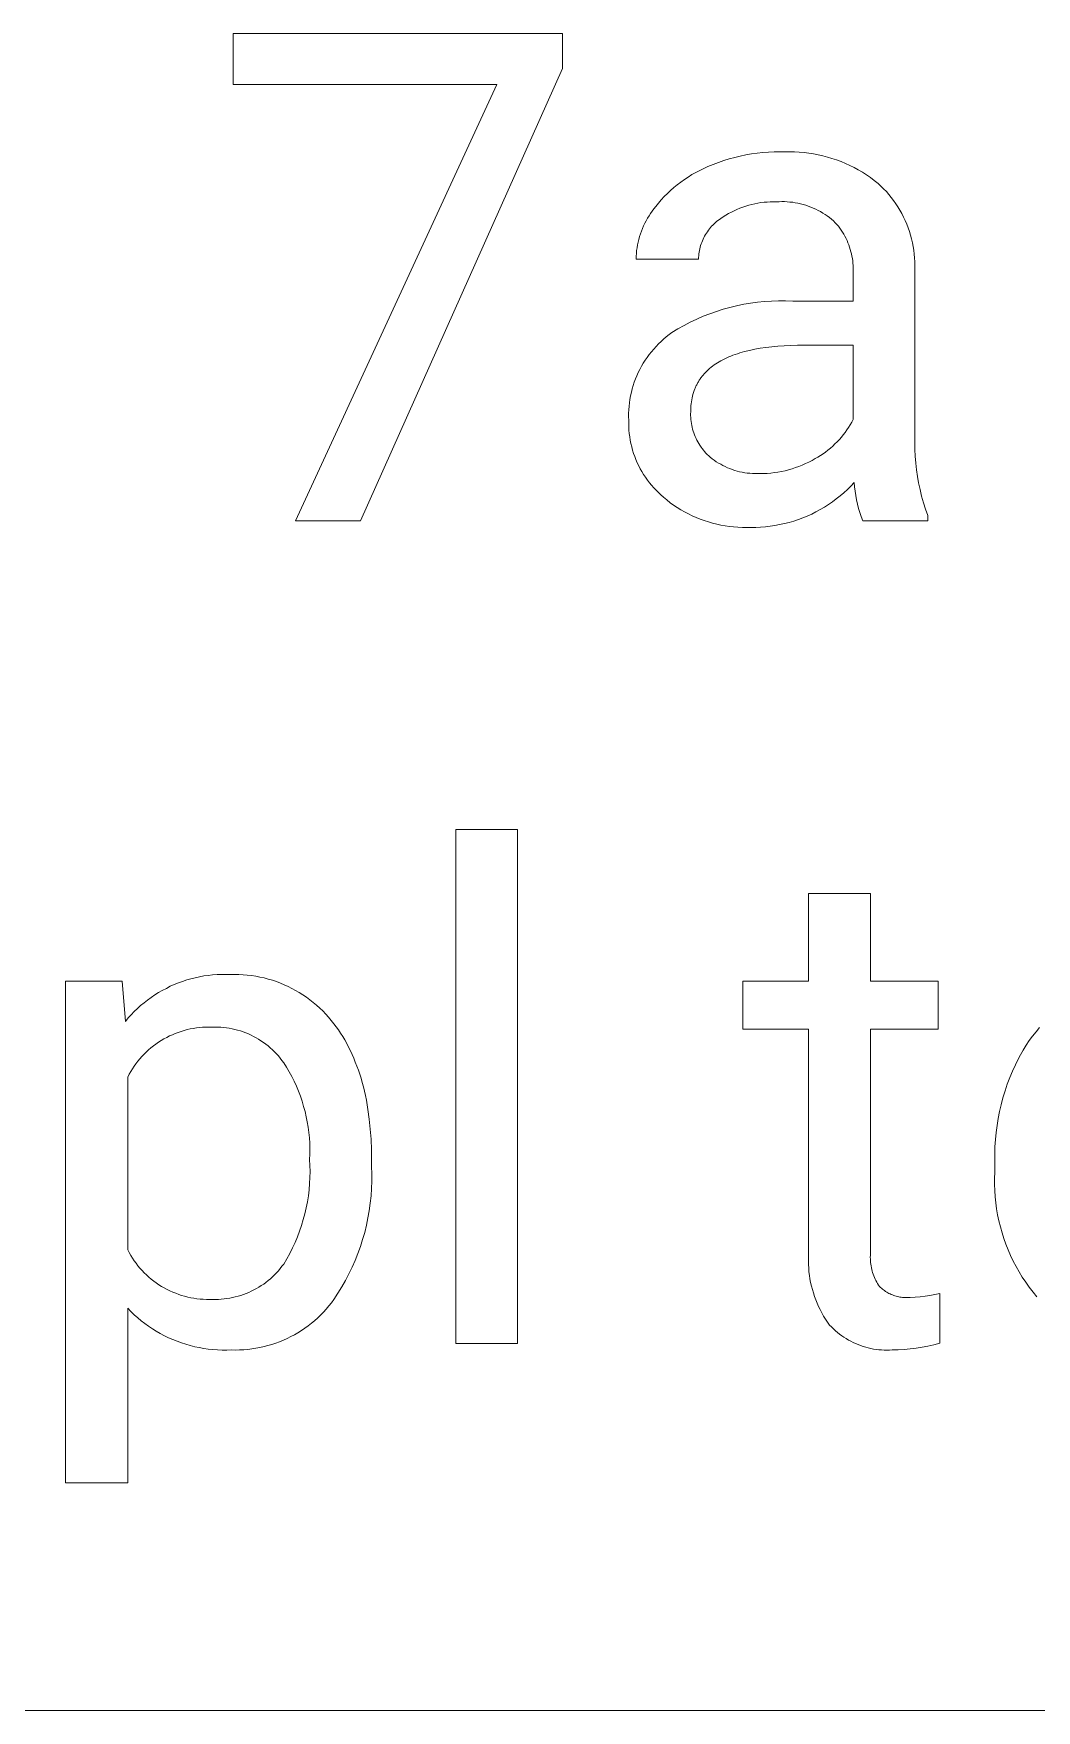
# Model space of a CAD drawing. Header units: millimetres. Extents: x 373 to 3451, y -552 to 1598.
# Drawn here: x 2676 to 2735.9, y -379.9 to -279.6 of the extents above; entities that cross this region are included whole.
import ezdxf

# ---------------------------------------------------------------- set-up
doc = ezdxf.new("R2010")
doc.units = ezdxf.units.MM
doc.header["$MEASUREMENT"] = 0
doc.layers.add('Domyślny', color=7, linetype='Continuous', true_color=0x000000)

msp = doc.modelspace()

# ---------------------------------------------------------------- linework, layer by layer
at = {"layer": 'Domyślny', "color": 18, "lineweight": 15, "true_color": 0x000000}
for p, q in [((2687.91, -282.61), (2687.91, -279.57)), ((2687.91, -279.57), (2707.61, -279.57)), ((2707.61, -279.57), (2707.61, -281.65)), ((2707.61, -281.65), (2695.53, -308.72)), ((2703.68, -282.61), (2687.91, -282.61)), ((2691.65, -308.72), (2703.68, -282.61)), ((2718.24, -286.9), (2718.57, -286.83)), ((2718.57, -286.83), (2718.91, -286.77)), ((2718.91, -286.77), (2719.25, -286.73)), ((2719.25, -286.73), (2719.59, -286.69)), ((2719.59, -286.69), (2719.93, -286.67)), ((2719.93, -286.67), (2720.27, -286.65)), ((2720.27, -286.65), (2720.62, -286.65)), ((2720.62, -286.65), (2720.9, -286.64)), ((2720.9, -286.64), (2721.19, -286.64)), ((2721.19, -286.64), (2721.47, -286.64)), ((2721.47, -286.64), (2721.76, -286.66)), ((2721.76, -286.66), (2722.05, -286.69)), ((2722.05, -286.69), (2722.33, -286.72)), ((2722.33, -286.72), (2722.61, -286.77)), ((2722.61, -286.77), (2722.89, -286.82)), ((2722.89, -286.82), (2723.17, -286.89)), ((2715.58, -287.88), (2715.81, -287.76)), ((2715.81, -287.76), (2716.05, -287.64)), ((2716.05, -287.64), (2716.29, -287.53)), ((2716.29, -287.53), (2716.61, -287.4)), ((2716.61, -287.4), (2716.93, -287.28)), ((2716.93, -287.28), (2717.25, -287.17)), ((2717.25, -287.17), (2717.58, -287.07)), ((2717.58, -287.07), (2717.91, -286.98)), ((2717.91, -286.98), (2718.24, -286.9)), ((2723.17, -286.89), (2723.45, -286.96)), ((2723.45, -286.96), (2723.72, -287.04)), ((2723.72, -287.04), (2723.99, -287.13)), ((2723.99, -287.13), (2724.26, -287.23)), ((2724.26, -287.23), (2724.53, -287.34)), ((2724.53, -287.34), (2724.79, -287.46)), ((2724.79, -287.46), (2725.04, -287.59)), ((2725.04, -287.59), (2725.29, -287.73)), ((2725.29, -287.73), (2725.54, -287.87)), ((2725.54, -287.87), (2725.78, -288.02)), ((2714.07, -288.95), (2714.27, -288.78)), ((2714.27, -288.78), (2714.47, -288.61)), ((2714.47, -288.61), (2714.68, -288.45)), ((2714.68, -288.45), (2714.9, -288.29)), ((2714.9, -288.29), (2715.12, -288.15)), ((2715.12, -288.15), (2715.35, -288.01)), ((2715.35, -288.01), (2715.58, -287.88)), ((2725.78, -288.02), (2726.02, -288.18)), ((2726.02, -288.18), (2726.25, -288.35)), ((2726.25, -288.35), (2726.48, -288.53)), ((2726.48, -288.53), (2726.65, -288.69)), ((2726.65, -288.69), (2726.81, -288.85)), ((2726.81, -288.85), (2726.97, -289.02)), ((2713.18, -289.92), (2713.34, -289.72)), ((2713.34, -289.72), (2713.51, -289.52)), ((2713.51, -289.52), (2713.69, -289.32)), ((2713.69, -289.32), (2713.88, -289.13)), ((2713.88, -289.13), (2714.07, -288.95)), ((2718.74, -289.84), (2718.56, -289.89)), ((2718.92, -289.79), (2718.74, -289.84)), ((2719.1, -289.75), (2718.92, -289.79)), ((2719.29, -289.71), (2719.1, -289.75)), ((2719.47, -289.68), (2719.29, -289.71)), ((2719.66, -289.66), (2719.47, -289.68)), ((2719.84, -289.65), (2719.66, -289.66)), ((2720.03, -289.64), (2719.84, -289.65)), ((2720.21, -289.63), (2720.03, -289.64)), ((2720.4, -289.64), (2720.21, -289.63)), ((2720.56, -289.63), (2720.4, -289.64)), ((2720.72, -289.62), (2720.56, -289.63)), ((2720.88, -289.62), (2720.72, -289.62)), ((2721.04, -289.63), (2720.88, -289.62)), ((2721.21, -289.65), (2721.04, -289.63)), ((2721.37, -289.66), (2721.21, -289.65)), ((2721.52, -289.69), (2721.37, -289.66)), ((2721.68, -289.72), (2721.52, -289.69)), ((2721.84, -289.75), (2721.68, -289.72)), ((2722, -289.79), (2721.84, -289.75)), ((2722.15, -289.84), (2722, -289.79)), ((2722.3, -289.89), (2722.15, -289.84)), ((2726.97, -289.02), (2727.12, -289.2)), ((2727.12, -289.2), (2727.26, -289.38)), ((2727.26, -289.38), (2727.4, -289.56)), ((2727.4, -289.56), (2727.54, -289.75)), ((2727.54, -289.75), (2727.66, -289.94)), ((2712.53, -290.92), (2712.61, -290.77)), ((2712.61, -290.77), (2712.69, -290.62)), ((2712.69, -290.62), (2712.78, -290.48)), ((2712.78, -290.48), (2712.87, -290.33)), ((2712.87, -290.33), (2712.97, -290.19)), ((2712.97, -290.19), (2713.07, -290.06)), ((2713.07, -290.06), (2713.18, -289.92)), ((2716.82, -290.82), (2716.74, -290.89)), ((2716.9, -290.76), (2716.82, -290.82)), ((2716.99, -290.7), (2716.9, -290.76)), ((2717.07, -290.64), (2716.99, -290.7)), ((2717.22, -290.53), (2717.07, -290.64)), ((2717.38, -290.43), (2717.22, -290.53)), ((2717.54, -290.34), (2717.38, -290.43)), ((2717.71, -290.25), (2717.54, -290.34)), ((2717.87, -290.17), (2717.71, -290.25)), ((2718.04, -290.09), (2717.87, -290.17)), ((2718.21, -290.02), (2718.04, -290.09)), ((2718.39, -289.95), (2718.21, -290.02)), ((2718.56, -289.89), (2718.39, -289.95)), ((2722.45, -289.95), (2722.3, -289.89)), ((2722.6, -290.01), (2722.45, -289.95)), ((2722.75, -290.08), (2722.6, -290.01)), ((2722.89, -290.15), (2722.75, -290.08)), ((2723.04, -290.22), (2722.89, -290.15)), ((2723.18, -290.31), (2723.04, -290.22)), ((2723.31, -290.39), (2723.18, -290.31)), ((2723.44, -290.48), (2723.31, -290.39)), ((2723.57, -290.58), (2723.44, -290.48)), ((2723.7, -290.68), (2723.57, -290.58)), ((2723.82, -290.78), (2723.7, -290.68)), ((2723.92, -290.89), (2723.82, -290.78)), ((2727.66, -289.94), (2727.78, -290.14)), ((2727.78, -290.14), (2727.89, -290.34)), ((2727.89, -290.34), (2728, -290.55)), ((2728, -290.55), (2728.1, -290.76)), ((2728.1, -290.76), (2728.19, -290.97)), ((2712.13, -292.04), (2712.17, -291.88)), ((2712.17, -291.88), (2712.22, -291.71)), ((2712.22, -291.71), (2712.27, -291.55)), ((2712.27, -291.55), (2712.33, -291.39)), ((2712.33, -291.39), (2712.39, -291.23)), ((2712.39, -291.23), (2712.46, -291.08)), ((2712.46, -291.08), (2712.53, -290.92)), ((2716.01, -291.87), (2715.97, -291.96)), ((2716.06, -291.77), (2716.01, -291.87)), ((2716.1, -291.68), (2716.06, -291.77)), ((2716.16, -291.59), (2716.1, -291.68)), ((2716.21, -291.51), (2716.16, -291.59)), ((2716.27, -291.42), (2716.21, -291.51)), ((2716.33, -291.34), (2716.27, -291.42)), ((2716.39, -291.26), (2716.33, -291.34)), ((2716.45, -291.18), (2716.39, -291.26)), ((2716.52, -291.1), (2716.45, -291.18)), ((2716.59, -291.03), (2716.52, -291.1)), ((2716.67, -290.96), (2716.59, -291.03)), ((2716.74, -290.89), (2716.67, -290.96)), ((2724.01, -290.99), (2723.92, -290.89)), ((2724.1, -291.1), (2724.01, -290.99)), ((2724.19, -291.22), (2724.1, -291.1)), ((2724.27, -291.33), (2724.19, -291.22)), ((2724.35, -291.45), (2724.27, -291.33)), ((2724.42, -291.57), (2724.35, -291.45)), ((2724.49, -291.69), (2724.42, -291.57)), ((2724.56, -291.82), (2724.49, -291.69)), ((2724.62, -291.95), (2724.56, -291.82)), ((2728.19, -290.97), (2728.27, -291.19)), ((2728.27, -291.19), (2728.35, -291.41)), ((2728.35, -291.41), (2728.42, -291.63)), ((2728.42, -291.63), (2728.48, -291.85)), ((2728.48, -291.85), (2728.53, -292.08)), ((2712.01, -292.89), (2712.03, -292.72)), ((2712.01, -293.06), (2712.01, -292.89)), ((2712.03, -292.72), (2712.04, -292.55)), ((2712.04, -292.55), (2712.07, -292.38)), ((2712.07, -292.38), (2712.1, -292.21)), ((2712.1, -292.21), (2712.13, -292.04)), ((2715.75, -292.85), (2715.74, -292.96)), ((2715.76, -292.75), (2715.75, -292.85)), ((2715.77, -292.65), (2715.76, -292.75)), ((2715.79, -292.55), (2715.77, -292.65)), ((2715.81, -292.45), (2715.79, -292.55)), ((2715.84, -292.35), (2715.81, -292.45)), ((2715.86, -292.25), (2715.84, -292.35)), ((2715.9, -292.15), (2715.86, -292.25)), ((2715.93, -292.06), (2715.9, -292.15)), ((2715.97, -291.96), (2715.93, -292.06)), ((2724.67, -292.08), (2724.62, -291.95)), ((2724.72, -292.21), (2724.67, -292.08)), ((2724.77, -292.34), (2724.72, -292.21)), ((2724.81, -292.48), (2724.77, -292.34)), ((2724.85, -292.62), (2724.81, -292.48)), ((2724.89, -292.75), (2724.85, -292.62)), ((2724.91, -292.89), (2724.89, -292.75)), ((2728.53, -292.08), (2728.57, -292.3)), ((2728.57, -292.3), (2728.61, -292.53)), ((2728.61, -292.53), (2728.64, -292.76)), ((2728.64, -292.76), (2728.66, -292.99)), ((2715.74, -293.06), (2712.01, -293.06)), ((2715.74, -292.96), (2715.74, -293.06)), ((2724.94, -293.03), (2724.91, -292.89)), ((2724.96, -293.17), (2724.94, -293.03)), ((2724.97, -293.31), (2724.96, -293.17)), ((2724.98, -293.45), (2724.97, -293.31)), ((2724.99, -293.6), (2724.98, -293.45)), ((2724.98, -293.88), (2724.99, -293.74)), ((2724.98, -295.58), (2724.98, -293.88)), ((2724.99, -293.74), (2724.99, -293.6)), ((2728.66, -292.99), (2728.68, -293.22)), ((2728.68, -293.22), (2728.68, -293.45)), ((2728.68, -293.45), (2728.68, -293.68)), ((2728.68, -293.68), (2728.68, -303.65)), ((2717.61, -295.95), (2718.02, -295.85)), ((2718.02, -295.85), (2718.44, -295.76)), ((2718.44, -295.76), (2718.85, -295.69)), ((2718.85, -295.69), (2719.27, -295.64)), ((2719.27, -295.64), (2719.69, -295.6)), ((2719.69, -295.6), (2720.11, -295.57)), ((2720.11, -295.57), (2720.53, -295.56)), ((2720.53, -295.56), (2720.95, -295.56)), ((2720.95, -295.56), (2721.37, -295.58)), ((2721.37, -295.58), (2724.98, -295.58)), ((2714.88, -297.03), (2715.25, -296.83)), ((2715.25, -296.83), (2715.63, -296.65)), ((2715.63, -296.65), (2716.02, -296.48)), ((2716.02, -296.48), (2716.41, -296.33)), ((2716.41, -296.33), (2716.81, -296.19)), ((2716.81, -296.19), (2717.21, -296.06)), ((2717.21, -296.06), (2717.61, -295.95)), ((2713.5, -297.99), (2713.65, -297.84)), ((2713.65, -297.84), (2713.81, -297.71)), ((2713.81, -297.71), (2713.98, -297.58)), ((2713.98, -297.58), (2714.15, -297.45)), ((2714.15, -297.45), (2714.51, -297.23)), ((2714.51, -297.23), (2714.88, -297.03)), ((2712.67, -298.94), (2712.79, -298.77)), ((2712.79, -298.77), (2712.92, -298.6)), ((2712.92, -298.6), (2713.06, -298.44)), ((2713.06, -298.44), (2713.2, -298.28)), ((2713.2, -298.28), (2713.35, -298.13)), ((2713.35, -298.13), (2713.5, -297.99)), ((2717.67, -298.86), (2717.55, -298.91)), ((2717.8, -298.81), (2717.67, -298.86)), ((2717.93, -298.76), (2717.8, -298.81)), ((2718.07, -298.72), (2717.93, -298.76)), ((2718.21, -298.67), (2718.07, -298.72)), ((2718.35, -298.63), (2718.21, -298.67)), ((2718.49, -298.59), (2718.35, -298.63)), ((2718.79, -298.52), (2718.49, -298.59)), ((2719.1, -298.45), (2718.79, -298.52)), ((2719.43, -298.39), (2719.1, -298.45)), ((2719.77, -298.34), (2719.43, -298.39)), ((2720.12, -298.3), (2719.77, -298.34)), ((2720.49, -298.27), (2720.12, -298.3)), ((2720.86, -298.24), (2720.49, -298.27)), ((2721.26, -298.22), (2720.86, -298.24)), ((2721.66, -298.21), (2721.26, -298.22)), ((2722.08, -298.2), (2721.66, -298.21)), ((2724.98, -298.2), (2722.08, -298.2)), ((2724.98, -302.65), (2724.98, -298.2)), ((2712.06, -300.04), (2712.14, -299.84)), ((2712.14, -299.84), (2712.24, -299.66)), ((2712.24, -299.66), (2712.33, -299.47)), ((2712.33, -299.47), (2712.44, -299.29)), ((2712.44, -299.29), (2712.55, -299.11)), ((2712.55, -299.11), (2712.67, -298.94)), ((2716.15, -299.84), (2716.08, -299.92)), ((2716.23, -299.76), (2716.15, -299.84)), ((2716.31, -299.68), (2716.23, -299.76)), ((2716.4, -299.61), (2716.31, -299.68)), ((2716.49, -299.53), (2716.4, -299.61)), ((2716.58, -299.46), (2716.49, -299.53)), ((2716.67, -299.39), (2716.58, -299.46)), ((2716.77, -299.33), (2716.67, -299.39)), ((2716.87, -299.26), (2716.77, -299.33)), ((2716.98, -299.2), (2716.87, -299.26)), ((2717.08, -299.14), (2716.98, -299.2)), ((2717.2, -299.08), (2717.08, -299.14)), ((2717.31, -299.02), (2717.2, -299.08)), ((2717.43, -298.96), (2717.31, -299.02)), ((2717.55, -298.91), (2717.43, -298.96)), ((2711.73, -301.03), (2711.78, -300.83)), ((2711.78, -300.83), (2711.84, -300.63)), ((2711.84, -300.63), (2711.9, -300.43)), ((2711.9, -300.43), (2711.98, -300.23)), ((2711.98, -300.23), (2712.06, -300.04)), ((2715.52, -300.83), (2715.48, -300.93)), ((2715.54, -300.78), (2715.52, -300.83)), ((2715.56, -300.73), (2715.54, -300.78)), ((2715.58, -300.68), (2715.56, -300.73)), ((2715.6, -300.63), (2715.58, -300.68)), ((2715.63, -300.59), (2715.6, -300.63)), ((2715.65, -300.54), (2715.63, -300.59)), ((2715.67, -300.49), (2715.65, -300.54)), ((2715.7, -300.44), (2715.67, -300.49)), ((2715.73, -300.4), (2715.7, -300.44)), ((2715.76, -300.35), (2715.73, -300.4)), ((2715.78, -300.3), (2715.76, -300.35)), ((2715.81, -300.26), (2715.78, -300.3)), ((2715.84, -300.22), (2715.81, -300.26)), ((2715.88, -300.17), (2715.84, -300.22)), ((2715.91, -300.13), (2715.88, -300.17)), ((2715.94, -300.08), (2715.91, -300.13)), ((2715.97, -300.04), (2715.94, -300.08)), ((2716.01, -300), (2715.97, -300.04)), ((2716.08, -299.92), (2716.01, -300)), ((2711.57, -302.07), (2711.59, -301.86)), ((2711.59, -301.86), (2711.61, -301.65)), ((2711.61, -301.65), (2711.64, -301.45)), ((2711.64, -301.45), (2711.68, -301.24)), ((2711.68, -301.24), (2711.73, -301.03)), ((2715.29, -301.82), (2715.28, -301.94)), ((2715.3, -301.71), (2715.29, -301.82)), ((2715.32, -301.59), (2715.3, -301.71)), ((2715.34, -301.48), (2715.32, -301.59)), ((2715.36, -301.36), (2715.34, -301.48)), ((2715.38, -301.25), (2715.36, -301.36)), ((2715.41, -301.15), (2715.38, -301.25)), ((2715.44, -301.04), (2715.41, -301.15)), ((2715.48, -300.93), (2715.44, -301.04)), ((2711.56, -302.28), (2711.57, -302.07)), ((2711.56, -302.49), (2711.56, -302.28)), ((2711.57, -302.7), (2711.56, -302.49)), ((2711.57, -302.9), (2711.57, -302.7)), ((2711.57, -303.1), (2711.57, -302.9)), ((2715.28, -302.19), (2715.27, -302.31)), ((2715.27, -302.31), (2715.27, -302.42)), ((2715.27, -302.42), (2715.28, -302.54)), ((2715.28, -301.94), (2715.28, -302.07)), ((2715.28, -302.07), (2715.28, -302.19)), ((2715.28, -302.54), (2715.29, -302.66)), ((2715.29, -302.66), (2715.3, -302.78)), ((2715.3, -302.78), (2715.32, -302.89)), ((2715.32, -302.89), (2715.34, -303.01)), ((2724.81, -302.97), (2724.9, -302.81)), ((2724.9, -302.81), (2724.98, -302.65)), ((2711.58, -303.3), (2711.57, -303.1)), ((2711.6, -303.5), (2711.58, -303.3)), ((2711.63, -303.7), (2711.6, -303.5)), ((2711.66, -303.9), (2711.63, -303.7)), ((2711.7, -304.1), (2711.66, -303.9)), ((2715.34, -303.01), (2715.36, -303.12)), ((2715.36, -303.12), (2715.39, -303.24)), ((2715.39, -303.24), (2715.42, -303.35)), ((2715.42, -303.35), (2715.46, -303.46)), ((2715.46, -303.46), (2715.5, -303.57)), ((2715.5, -303.57), (2715.54, -303.68)), ((2715.54, -303.68), (2715.59, -303.79)), ((2715.59, -303.79), (2715.64, -303.89)), ((2715.64, -303.89), (2715.7, -304)), ((2724.03, -303.99), (2724.16, -303.86)), ((2724.16, -303.86), (2724.28, -303.72)), ((2724.28, -303.72), (2724.39, -303.58)), ((2724.39, -303.58), (2724.5, -303.43)), ((2724.5, -303.43), (2724.61, -303.28)), ((2724.61, -303.28), (2724.71, -303.13)), ((2724.71, -303.13), (2724.81, -302.97)), ((2728.68, -303.65), (2728.67, -304.05)), ((2711.75, -304.29), (2711.7, -304.1)), ((2711.8, -304.49), (2711.75, -304.29)), ((2711.86, -304.68), (2711.8, -304.49)), ((2711.93, -304.87), (2711.86, -304.68)), ((2712, -305.05), (2711.93, -304.87)), ((2715.7, -304), (2715.76, -304.1)), ((2715.76, -304.1), (2715.82, -304.2)), ((2715.82, -304.2), (2715.89, -304.3)), ((2715.89, -304.3), (2715.95, -304.39)), ((2715.95, -304.39), (2716.03, -304.48)), ((2716.03, -304.48), (2716.1, -304.57)), ((2716.1, -304.57), (2716.18, -304.66)), ((2716.18, -304.66), (2716.26, -304.75)), ((2716.26, -304.75), (2716.35, -304.83)), ((2716.35, -304.83), (2716.43, -304.91)), ((2716.43, -304.91), (2716.55, -305)), ((2722.72, -304.99), (2722.88, -304.9)), ((2722.88, -304.9), (2723.03, -304.8)), ((2723.03, -304.8), (2723.19, -304.7)), ((2723.19, -304.7), (2723.34, -304.6)), ((2723.34, -304.6), (2723.48, -304.49)), ((2723.48, -304.49), (2723.63, -304.37)), ((2723.63, -304.37), (2723.77, -304.25)), ((2723.77, -304.25), (2723.9, -304.12)), ((2723.9, -304.12), (2724.03, -303.99)), ((2728.67, -304.05), (2728.68, -304.45)), ((2728.68, -304.45), (2728.7, -304.85)), ((2728.7, -304.85), (2728.73, -305.26)), ((2712.08, -305.24), (2712, -305.05)), ((2712.17, -305.42), (2712.08, -305.24)), ((2712.26, -305.6), (2712.17, -305.42)), ((2712.36, -305.77), (2712.26, -305.6)), ((2712.46, -305.94), (2712.36, -305.77)), ((2716.55, -305), (2716.68, -305.09)), ((2716.68, -305.09), (2716.8, -305.18)), ((2716.8, -305.18), (2716.93, -305.26)), ((2716.93, -305.26), (2717.07, -305.33)), ((2717.07, -305.33), (2717.2, -305.41)), ((2717.2, -305.41), (2717.34, -305.47)), ((2717.34, -305.47), (2717.48, -305.54)), ((2717.48, -305.54), (2717.62, -305.59)), ((2717.62, -305.59), (2717.76, -305.65)), ((2717.76, -305.65), (2717.91, -305.7)), ((2717.91, -305.7), (2718.05, -305.74)), ((2718.05, -305.74), (2718.2, -305.78)), ((2718.2, -305.78), (2718.35, -305.81)), ((2718.35, -305.81), (2718.5, -305.84)), ((2718.5, -305.84), (2718.65, -305.86)), ((2718.65, -305.86), (2718.81, -305.87)), ((2718.81, -305.87), (2718.96, -305.89)), ((2718.96, -305.89), (2719.11, -305.89)), ((2719.11, -305.89), (2719.26, -305.89)), ((2719.26, -305.89), (2719.42, -305.89)), ((2719.42, -305.89), (2719.63, -305.89)), ((2719.63, -305.89), (2719.85, -305.88)), ((2719.85, -305.88), (2720.06, -305.86)), ((2720.06, -305.86), (2720.28, -305.83)), ((2720.28, -305.83), (2720.49, -305.8)), ((2720.49, -305.8), (2720.71, -305.76)), ((2720.71, -305.76), (2720.92, -305.72)), ((2720.92, -305.72), (2721.13, -305.66)), ((2721.13, -305.66), (2721.34, -305.6)), ((2721.34, -305.6), (2721.54, -305.53)), ((2721.54, -305.53), (2721.74, -305.46)), ((2721.74, -305.46), (2721.94, -305.38)), ((2721.94, -305.38), (2722.14, -305.29)), ((2722.14, -305.29), (2722.34, -305.2)), ((2722.34, -305.2), (2722.53, -305.1)), ((2722.53, -305.1), (2722.72, -304.99)), ((2728.73, -305.26), (2728.77, -305.66)), ((2728.77, -305.66), (2728.83, -306.06)), ((2712.57, -306.11), (2712.46, -305.94)), ((2712.68, -306.28), (2712.57, -306.11)), ((2712.8, -306.44), (2712.68, -306.28)), ((2712.93, -306.59), (2712.8, -306.44)), ((2713.06, -306.74), (2712.93, -306.59)), ((2713.2, -306.89), (2713.06, -306.74)), ((2713.34, -307.03), (2713.2, -306.89)), ((2724.64, -306.84), (2724.43, -307.04)), ((2724.84, -306.64), (2724.64, -306.84)), ((2725.04, -306.43), (2724.84, -306.64)), ((2725.07, -306.69), (2725.04, -306.43)), ((2725.1, -306.95), (2725.07, -306.69)), ((2728.83, -306.06), (2728.9, -306.45)), ((2728.9, -306.45), (2728.99, -306.85)), ((2728.99, -306.85), (2729.08, -307.24)), ((2713.49, -307.17), (2713.34, -307.03)), ((2713.64, -307.3), (2713.49, -307.17)), ((2713.84, -307.47), (2713.64, -307.3)), ((2714.04, -307.63), (2713.84, -307.47)), ((2714.25, -307.78), (2714.04, -307.63)), ((2714.46, -307.92), (2714.25, -307.78)), ((2714.68, -308.05), (2714.46, -307.92)), ((2723.27, -307.89), (2723.02, -308.04)), ((2723.51, -307.74), (2723.27, -307.89)), ((2723.75, -307.58), (2723.51, -307.74)), ((2723.98, -307.41), (2723.75, -307.58)), ((2724.21, -307.23), (2723.98, -307.41)), ((2724.43, -307.04), (2724.21, -307.23)), ((2725.14, -307.21), (2725.1, -306.95)), ((2725.19, -307.46), (2725.14, -307.21)), ((2725.25, -307.72), (2725.19, -307.46)), ((2725.31, -307.97), (2725.25, -307.72)), ((2729.08, -307.24), (2729.19, -307.63)), ((2729.19, -307.63), (2729.32, -308.01)), ((2695.53, -308.72), (2691.65, -308.72)), ((2714.91, -308.18), (2714.68, -308.05)), ((2715.14, -308.3), (2714.91, -308.18)), ((2715.37, -308.41), (2715.14, -308.3)), ((2715.6, -308.52), (2715.37, -308.41)), ((2715.84, -308.61), (2715.6, -308.52)), ((2716.08, -308.7), (2715.84, -308.61)), ((2716.33, -308.78), (2716.08, -308.7)), ((2716.58, -308.85), (2716.33, -308.78)), ((2716.83, -308.92), (2716.58, -308.85)), ((2717.08, -308.97), (2716.83, -308.92)), ((2720.88, -308.88), (2720.59, -308.94)), ((2721.16, -308.81), (2720.88, -308.88)), ((2721.43, -308.73), (2721.16, -308.81)), ((2721.71, -308.64), (2721.43, -308.73)), ((2721.98, -308.54), (2721.71, -308.64)), ((2722.24, -308.43), (2721.98, -308.54)), ((2722.51, -308.31), (2722.24, -308.43)), ((2722.76, -308.18), (2722.51, -308.31)), ((2723.02, -308.04), (2722.76, -308.18)), ((2725.39, -308.22), (2725.31, -307.97)), ((2725.47, -308.46), (2725.39, -308.22)), ((2725.57, -308.71), (2725.47, -308.46)), ((2729.45, -308.71), (2725.57, -308.71)), ((2729.32, -308.01), (2729.45, -308.39)), ((2729.45, -308.39), (2729.45, -308.71)), ((2717.33, -309.02), (2717.08, -308.97)), ((2717.59, -309.05), (2717.33, -309.02)), ((2717.84, -309.08), (2717.59, -309.05)), ((2718.1, -309.1), (2717.84, -309.08)), ((2718.36, -309.11), (2718.1, -309.1)), ((2718.62, -309.11), (2718.36, -309.11)), ((2718.87, -309.11), (2718.62, -309.11)), ((2719.16, -309.11), (2718.87, -309.11)), ((2719.45, -309.09), (2719.16, -309.11)), ((2719.74, -309.07), (2719.45, -309.09)), ((2720.02, -309.04), (2719.74, -309.07)), ((2720.31, -309), (2720.02, -309.04)), ((2720.59, -308.94), (2720.31, -309)), ((2701.22, -357.92), (2701.22, -327.17)), ((2701.22, -327.17), (2704.92, -327.17)), ((2704.92, -327.17), (2704.92, -357.92)), ((2722.32, -336.26), (2722.32, -331.01)), ((2722.32, -331.01), (2726.02, -331.01)), ((2726.02, -331.01), (2726.02, -336.26)), ((2685.65, -336.05), (2685.91, -335.99)), ((2685.91, -335.99), (2686.17, -335.94)), ((2686.17, -335.94), (2686.43, -335.91)), ((2686.43, -335.91), (2686.69, -335.88)), ((2686.69, -335.88), (2686.96, -335.86)), ((2686.96, -335.86), (2687.22, -335.85)), ((2687.22, -335.85), (2687.48, -335.85)), ((2687.48, -335.85), (2687.75, -335.86)), ((2687.75, -335.86), (2688, -335.85)), ((2688, -335.85), (2688.26, -335.86)), ((2688.26, -335.86), (2688.51, -335.87)), ((2688.51, -335.87), (2688.76, -335.89)), ((2688.76, -335.89), (2689.02, -335.92)), ((2689.02, -335.92), (2689.27, -335.96)), ((2689.27, -335.96), (2689.52, -336.01)), ((2689.52, -336.01), (2689.77, -336.06)), ((2677.9, -366.25), (2677.9, -336.26)), ((2677.9, -336.26), (2681.28, -336.26)), ((2681.28, -336.26), (2681.47, -338.66)), ((2683.23, -337.07), (2683.45, -336.93)), ((2683.45, -336.93), (2683.68, -336.8)), ((2683.68, -336.8), (2683.92, -336.68)), ((2683.92, -336.68), (2684.15, -336.56)), ((2684.15, -336.56), (2684.39, -336.45)), ((2684.39, -336.45), (2684.64, -336.36)), ((2684.64, -336.36), (2684.89, -336.27)), ((2684.89, -336.27), (2685.14, -336.18)), ((2685.14, -336.18), (2685.39, -336.11)), ((2685.39, -336.11), (2685.65, -336.05)), ((2689.77, -336.06), (2690.01, -336.13)), ((2690.01, -336.13), (2690.26, -336.2)), ((2690.26, -336.2), (2690.5, -336.28)), ((2690.5, -336.28), (2690.74, -336.37)), ((2690.74, -336.37), (2690.97, -336.47)), ((2690.97, -336.47), (2691.2, -336.57)), ((2691.2, -336.57), (2691.43, -336.69)), ((2691.43, -336.69), (2691.65, -336.81)), ((2691.65, -336.81), (2691.87, -336.93)), ((2691.87, -336.93), (2692.09, -337.07)), ((2718.38, -339.12), (2718.38, -336.26)), ((2718.38, -336.26), (2722.32, -336.26)), ((2726.02, -336.26), (2730.07, -336.26)), ((2730.07, -336.26), (2730.07, -339.12)), ((2682, -338.07), (2682.19, -337.88)), ((2682.19, -337.88), (2682.38, -337.71)), ((2682.38, -337.71), (2682.59, -337.54)), ((2682.59, -337.54), (2682.8, -337.38)), ((2682.8, -337.38), (2683.01, -337.22)), ((2683.01, -337.22), (2683.23, -337.07)), ((2692.09, -337.07), (2692.3, -337.21)), ((2692.3, -337.21), (2692.5, -337.36)), ((2692.5, -337.36), (2692.7, -337.52)), ((2692.7, -337.52), (2692.9, -337.69)), ((2692.9, -337.69), (2693.09, -337.86)), ((2693.09, -337.86), (2693.27, -338.03)), ((2681.47, -338.66), (2681.64, -338.45)), ((2681.64, -338.45), (2681.81, -338.26)), ((2681.81, -338.26), (2682, -338.07)), ((2685.9, -339.03), (2685.72, -339.05)), ((2686.09, -339.01), (2685.9, -339.03)), ((2686.28, -339), (2686.09, -339.01)), ((2686.46, -339), (2686.28, -339)), ((2686.65, -339), (2686.46, -339)), ((2686.82, -339), (2686.65, -339)), ((2686.99, -339), (2686.82, -339)), ((2687.17, -339.01), (2686.99, -339)), ((2687.34, -339.03), (2687.17, -339.01)), ((2687.51, -339.05), (2687.34, -339.03)), ((2693.27, -338.03), (2693.45, -338.22)), ((2693.45, -338.22), (2693.62, -338.4)), ((2693.62, -338.4), (2693.78, -338.6)), ((2693.78, -338.6), (2693.94, -338.8)), ((2693.94, -338.8), (2694.08, -338.98)), ((2694.08, -338.98), (2694.21, -339.17)), ((2735.92, -339.28), (2736.13, -339.02)), ((2683.3, -340.01), (2683.15, -340.12)), ((2683.45, -339.9), (2683.3, -340.01)), ((2683.61, -339.8), (2683.45, -339.9)), ((2683.77, -339.71), (2683.61, -339.8)), ((2683.94, -339.62), (2683.77, -339.71)), ((2684.11, -339.53), (2683.94, -339.62)), ((2684.28, -339.46), (2684.11, -339.53)), ((2684.45, -339.38), (2684.28, -339.46)), ((2684.62, -339.32), (2684.45, -339.38)), ((2684.8, -339.26), (2684.62, -339.32)), ((2684.98, -339.2), (2684.8, -339.26)), ((2685.16, -339.15), (2684.98, -339.2)), ((2685.35, -339.11), (2685.16, -339.15)), ((2685.53, -339.08), (2685.35, -339.11)), ((2685.72, -339.05), (2685.53, -339.08)), ((2687.68, -339.07), (2687.51, -339.05)), ((2687.85, -339.1), (2687.68, -339.07)), ((2688.01, -339.14), (2687.85, -339.1)), ((2688.18, -339.18), (2688.01, -339.14)), ((2688.35, -339.23), (2688.18, -339.18)), ((2688.51, -339.29), (2688.35, -339.23)), ((2688.67, -339.35), (2688.51, -339.29)), ((2688.83, -339.41), (2688.67, -339.35)), ((2688.99, -339.48), (2688.83, -339.41)), ((2689.14, -339.56), (2688.99, -339.48)), ((2689.29, -339.64), (2689.14, -339.56)), ((2689.44, -339.73), (2689.29, -339.64)), ((2689.58, -339.82), (2689.44, -339.73)), ((2689.73, -339.92), (2689.58, -339.82)), ((2689.87, -340.02), (2689.73, -339.92)), ((2690, -340.12), (2689.87, -340.02)), ((2694.21, -339.17), (2694.34, -339.37)), ((2694.34, -339.37), (2694.47, -339.57)), ((2694.47, -339.57), (2694.59, -339.77)), ((2694.59, -339.77), (2694.71, -339.98)), ((2694.71, -339.98), (2694.82, -340.19)), ((2722.32, -339.12), (2718.38, -339.12)), ((2722.32, -352.55), (2722.32, -339.12)), ((2730.07, -339.12), (2726.02, -339.12)), ((2726.02, -339.12), (2726.02, -352.56)), ((2735.33, -340.08), (2735.52, -339.81)), ((2735.52, -339.81), (2735.71, -339.54)), ((2735.71, -339.54), (2735.92, -339.28)), ((2682.33, -340.9), (2682.21, -341.04)), ((2682.46, -340.75), (2682.33, -340.9)), ((2682.59, -340.62), (2682.46, -340.75)), ((2682.72, -340.49), (2682.59, -340.62)), ((2682.86, -340.36), (2682.72, -340.49)), ((2683, -340.24), (2682.86, -340.36)), ((2683.15, -340.12), (2683, -340.24)), ((2690.13, -340.23), (2690, -340.12)), ((2690.26, -340.35), (2690.13, -340.23)), ((2690.38, -340.47), (2690.26, -340.35)), ((2690.5, -340.59), (2690.38, -340.47)), ((2690.62, -340.72), (2690.5, -340.59)), ((2690.73, -340.85), (2690.62, -340.72)), ((2690.83, -340.99), (2690.73, -340.85)), ((2690.94, -341.13), (2690.83, -340.99)), ((2694.82, -340.19), (2694.93, -340.41)), ((2694.93, -340.41), (2695.03, -340.63)), ((2695.03, -340.63), (2695.13, -340.86)), ((2695.13, -340.86), (2695.22, -341.09)), ((2734.69, -341.25), (2734.83, -340.95)), ((2734.83, -340.95), (2734.99, -340.65)), ((2734.99, -340.65), (2735.16, -340.37)), ((2735.16, -340.37), (2735.33, -340.08)), ((2681.7, -341.82), (2681.61, -341.99)), ((2681.61, -341.99), (2681.61, -352.33)), ((2681.79, -341.66), (2681.7, -341.82)), ((2681.89, -341.5), (2681.79, -341.66)), ((2681.99, -341.34), (2681.89, -341.5)), ((2682.1, -341.19), (2681.99, -341.34)), ((2682.21, -341.04), (2682.1, -341.19)), ((2691.11, -341.4), (2690.94, -341.13)), ((2691.27, -341.67), (2691.11, -341.4)), ((2691.42, -341.95), (2691.27, -341.67)), ((2691.57, -342.24), (2691.42, -341.95)), ((2695.22, -341.09), (2695.31, -341.33)), ((2695.31, -341.33), (2695.4, -341.57)), ((2695.4, -341.57), (2695.48, -341.81)), ((2695.48, -341.81), (2695.56, -342.06)), ((2734.2, -342.42), (2734.35, -342.02)), ((2734.35, -342.02), (2734.51, -341.63)), ((2734.51, -341.63), (2734.69, -341.25)), ((2691.7, -342.53), (2691.57, -342.24)), ((2691.82, -342.83), (2691.7, -342.53)), ((2691.94, -343.13), (2691.82, -342.83)), ((2695.56, -342.06), (2695.63, -342.31)), ((2695.63, -342.31), (2695.7, -342.57)), ((2695.7, -342.57), (2695.76, -342.83)), ((2695.76, -342.83), (2695.82, -343.1)), ((2733.94, -343.23), (2734.07, -342.82)), ((2734.07, -342.82), (2734.2, -342.42)), ((2692.04, -343.43), (2691.94, -343.13)), ((2692.13, -343.74), (2692.04, -343.43)), ((2692.22, -344.05), (2692.13, -343.74)), ((2692.29, -344.36), (2692.22, -344.05)), ((2695.82, -343.1), (2695.88, -343.37)), ((2695.88, -343.37), (2695.93, -343.65)), ((2695.93, -343.65), (2695.97, -343.93)), ((2695.97, -343.93), (2696.05, -344.5)), ((2733.74, -344.05), (2733.83, -343.64)), ((2733.83, -343.64), (2733.94, -343.23)), ((2692.35, -344.67), (2692.29, -344.36)), ((2692.41, -344.99), (2692.35, -344.67)), ((2692.45, -345.31), (2692.41, -344.99)), ((2696.05, -344.5), (2696.11, -345.1)), ((2733.53, -345.31), (2733.59, -344.89)), ((2733.59, -344.89), (2733.65, -344.47)), ((2733.65, -344.47), (2733.74, -344.05)), ((2692.48, -345.62), (2692.45, -345.31)), ((2692.5, -345.94), (2692.48, -345.62)), ((2692.51, -346.26), (2692.5, -345.94)), ((2696.11, -345.1), (2696.16, -345.71)), ((2696.16, -345.71), (2696.18, -346.34)), ((2733.46, -346.16), (2733.49, -345.73)), ((2733.49, -345.73), (2733.53, -345.31)), ((2692.49, -346.91), (2692.51, -346.59)), ((2692.51, -347.27), (2692.49, -346.91)), ((2692.51, -346.59), (2692.51, -346.26)), ((2696.18, -346.34), (2696.19, -346.99)), ((2696.19, -346.99), (2696.19, -347.33)), ((2733.45, -346.58), (2733.46, -346.16)), ((2733.45, -347), (2733.45, -346.58)), ((2733.45, -347.68), (2733.45, -347)), ((2692.49, -348.36), (2692.51, -348)), ((2692.52, -347.63), (2692.51, -347.27)), ((2692.51, -348), (2692.52, -347.63)), ((2696.19, -347.33), (2696.21, -347.77)), ((2696.21, -347.77), (2696.21, -348.21)), ((2733.43, -348.05), (2733.45, -347.68)), ((2733.43, -348.41), (2733.43, -348.05)), ((2692.42, -349.09), (2692.46, -348.73)), ((2692.46, -348.73), (2692.49, -348.36)), ((2696.19, -348.66), (2696.16, -349.1)), ((2696.21, -348.21), (2696.19, -348.66)), ((2733.45, -348.78), (2733.43, -348.41)), ((2733.47, -349.15), (2733.45, -348.78)), ((2692.21, -350.16), (2692.29, -349.8)), ((2692.29, -349.8), (2692.36, -349.45)), ((2692.36, -349.45), (2692.42, -349.09)), ((2696.05, -349.98), (2695.97, -350.41)), ((2696.11, -349.54), (2696.05, -349.98)), ((2696.16, -349.1), (2696.11, -349.54)), ((2733.51, -349.51), (2733.47, -349.15)), ((2733.56, -349.87), (2733.51, -349.51)), ((2733.62, -350.23), (2733.56, -349.87)), ((2691.89, -351.2), (2692.01, -350.86)), ((2692.01, -350.86), (2692.11, -350.51)), ((2692.11, -350.51), (2692.21, -350.16)), ((2695.88, -350.85), (2695.78, -351.28)), ((2695.97, -350.41), (2695.88, -350.85)), ((2733.7, -350.59), (2733.62, -350.23)), ((2733.79, -350.95), (2733.7, -350.59)), ((2733.89, -351.3), (2733.79, -350.95)), ((2691.46, -352.21), (2691.62, -351.88)), ((2691.62, -351.88), (2691.76, -351.55)), ((2691.76, -351.55), (2691.89, -351.2)), ((2695.65, -351.7), (2695.52, -352.13)), ((2695.78, -351.28), (2695.65, -351.7)), ((2734, -351.65), (2733.89, -351.3)), ((2734.12, -351.99), (2734, -351.65)), ((2734.26, -352.33), (2734.12, -351.99)), ((2681.61, -352.33), (2681.7, -352.49)), ((2681.7, -352.49), (2681.79, -352.66)), ((2681.79, -352.66), (2681.89, -352.82)), ((2681.89, -352.82), (2682, -352.97)), ((2682, -352.97), (2682.11, -353.12)), ((2690.94, -353.17), (2691.12, -352.86)), ((2691.12, -352.86), (2691.3, -352.54)), ((2691.3, -352.54), (2691.46, -352.21)), ((2695.21, -352.96), (2695.03, -353.36)), ((2695.37, -352.54), (2695.21, -352.96)), ((2695.52, -352.13), (2695.37, -352.54)), ((2722.31, -352.77), (2722.32, -352.55)), ((2722.31, -352.99), (2722.31, -352.77)), ((2722.31, -353.2), (2722.31, -352.99)), ((2726.02, -352.67), (2726.01, -352.77)), ((2726.01, -352.77), (2726.02, -352.87)), ((2726.02, -352.56), (2726.02, -352.67)), ((2726.02, -352.87), (2726.02, -352.98)), ((2726.02, -352.98), (2726.03, -353.08)), ((2734.4, -352.67), (2734.26, -352.33)), ((2734.56, -353), (2734.4, -352.67)), ((2734.73, -353.32), (2734.56, -353)), ((2682.11, -353.12), (2682.22, -353.27)), ((2682.22, -353.27), (2682.34, -353.42)), ((2682.34, -353.42), (2682.47, -353.56)), ((2682.47, -353.56), (2682.6, -353.69)), ((2682.6, -353.69), (2682.74, -353.82)), ((2682.74, -353.82), (2682.88, -353.95)), ((2682.88, -353.95), (2683.02, -354.07)), ((2683.02, -354.07), (2683.17, -354.19)), ((2690.01, -354.16), (2690.14, -354.05)), ((2690.14, -354.05), (2690.26, -353.94)), ((2690.26, -353.94), (2690.39, -353.82)), ((2690.39, -353.82), (2690.51, -353.7)), ((2690.51, -353.7), (2690.62, -353.57)), ((2690.62, -353.57), (2690.73, -353.44)), ((2690.73, -353.44), (2690.83, -353.3)), ((2690.83, -353.3), (2690.94, -353.17)), ((2694.84, -353.76), (2694.63, -354.16)), ((2695.03, -353.36), (2694.84, -353.76)), ((2722.33, -353.42), (2722.31, -353.2)), ((2722.34, -353.63), (2722.33, -353.42)), ((2722.37, -353.85), (2722.34, -353.63)), ((2722.4, -354.06), (2722.37, -353.85)), ((2722.44, -354.27), (2722.4, -354.06)), ((2726.03, -353.08), (2726.04, -353.18)), ((2726.04, -353.18), (2726.06, -353.28)), ((2726.06, -353.28), (2726.08, -353.39)), ((2726.08, -353.39), (2726.1, -353.49)), ((2726.1, -353.49), (2726.12, -353.59)), ((2726.12, -353.59), (2726.15, -353.68)), ((2726.15, -353.68), (2726.19, -353.78)), ((2726.19, -353.78), (2726.22, -353.88)), ((2726.22, -353.88), (2726.26, -353.97)), ((2726.26, -353.97), (2726.3, -354.07)), ((2726.3, -354.07), (2726.35, -354.16)), ((2734.91, -353.64), (2734.73, -353.32)), ((2735.1, -353.96), (2734.91, -353.64)), ((2735.31, -354.26), (2735.1, -353.96)), ((2683.17, -354.19), (2683.32, -354.3)), ((2683.32, -354.3), (2683.48, -354.41)), ((2683.48, -354.41), (2683.63, -354.51)), ((2683.63, -354.51), (2683.8, -354.6)), ((2683.8, -354.6), (2683.96, -354.69)), ((2683.96, -354.69), (2684.13, -354.77)), ((2684.13, -354.77), (2684.3, -354.85)), ((2684.3, -354.85), (2684.48, -354.92)), ((2684.48, -354.92), (2684.66, -354.99)), ((2684.66, -354.99), (2684.83, -355.05)), ((2684.83, -355.05), (2685.01, -355.1)), ((2688.21, -355.1), (2688.37, -355.05)), ((2688.37, -355.05), (2688.53, -354.99)), ((2688.53, -354.99), (2688.69, -354.93)), ((2688.69, -354.93), (2688.85, -354.87)), ((2688.85, -354.87), (2689, -354.8)), ((2689, -354.8), (2689.16, -354.72)), ((2689.16, -354.72), (2689.31, -354.64)), ((2689.31, -354.64), (2689.45, -354.55)), ((2689.45, -354.55), (2689.6, -354.46)), ((2689.6, -354.46), (2689.74, -354.37)), ((2689.74, -354.37), (2689.87, -354.27)), ((2689.87, -354.27), (2690.01, -354.16)), ((2694.18, -354.92), (2693.94, -355.29)), ((2694.41, -354.54), (2694.18, -354.92)), ((2694.63, -354.16), (2694.41, -354.54)), ((2722.49, -354.49), (2722.44, -354.27)), ((2722.55, -354.69), (2722.49, -354.49)), ((2722.61, -354.9), (2722.55, -354.69)), ((2722.67, -355.11), (2722.61, -354.9)), ((2726.35, -354.16), (2726.4, -354.25)), ((2726.4, -354.25), (2726.45, -354.34)), ((2726.45, -354.34), (2726.51, -354.43)), ((2726.51, -354.43), (2726.57, -354.51)), ((2726.57, -354.51), (2726.62, -354.57)), ((2726.62, -354.57), (2726.68, -354.62)), ((2726.68, -354.62), (2726.74, -354.67)), ((2726.74, -354.67), (2726.8, -354.72)), ((2726.8, -354.72), (2726.86, -354.76)), ((2726.86, -354.76), (2726.92, -354.81)), ((2726.92, -354.81), (2726.99, -354.85)), ((2726.99, -354.85), (2727.06, -354.89)), ((2727.06, -354.89), (2727.12, -354.93)), ((2727.12, -354.93), (2727.19, -354.96)), ((2727.19, -354.96), (2727.26, -354.99)), ((2727.26, -354.99), (2727.34, -355.02)), ((2727.34, -355.02), (2727.41, -355.05)), ((2727.41, -355.05), (2727.48, -355.07)), ((2727.48, -355.07), (2727.56, -355.1)), ((2729.29, -355.1), (2729.58, -355.05)), ((2729.58, -355.05), (2729.87, -355)), ((2729.87, -355), (2730.16, -354.93)), ((2730.16, -354.93), (2730.16, -357.91)), ((2735.52, -354.56), (2735.31, -354.26)), ((2735.74, -354.85), (2735.52, -354.56)), ((2735.97, -355.13), (2735.74, -354.85)), ((2681.8, -356.01), (2681.61, -355.81)), ((2681.61, -355.81), (2681.61, -366.25)), ((2682, -356.2), (2681.8, -356.01)), ((2685.01, -355.1), (2685.2, -355.15)), ((2685.2, -355.15), (2685.38, -355.19)), ((2685.38, -355.19), (2685.57, -355.22)), ((2685.57, -355.22), (2685.75, -355.25)), ((2685.75, -355.25), (2685.94, -355.27)), ((2685.94, -355.27), (2686.13, -355.28)), ((2686.13, -355.28), (2686.32, -355.29)), ((2686.32, -355.29), (2686.5, -355.29)), ((2686.5, -355.29), (2686.69, -355.29)), ((2686.69, -355.29), (2686.86, -355.29)), ((2686.86, -355.29), (2687.03, -355.29)), ((2687.03, -355.29), (2687.2, -355.28)), ((2687.2, -355.28), (2687.37, -355.26)), ((2687.37, -355.26), (2687.54, -355.24)), ((2687.54, -355.24), (2687.71, -355.21)), ((2687.71, -355.21), (2687.88, -355.18)), ((2687.88, -355.18), (2688.04, -355.14)), ((2688.04, -355.14), (2688.21, -355.1)), ((2693.31, -356.05), (2693.14, -356.22)), ((2693.48, -355.87), (2693.31, -356.05)), ((2693.64, -355.68), (2693.48, -355.87)), ((2693.79, -355.49), (2693.64, -355.68)), ((2693.94, -355.29), (2693.79, -355.49)), ((2722.75, -355.31), (2722.67, -355.11)), ((2722.83, -355.51), (2722.75, -355.31)), ((2722.92, -355.71), (2722.83, -355.51)), ((2723.01, -355.9), (2722.92, -355.71)), ((2723.12, -356.09), (2723.01, -355.9)), ((2727.56, -355.1), (2727.63, -355.12)), ((2727.63, -355.12), (2727.71, -355.13)), ((2727.71, -355.13), (2727.78, -355.15)), ((2727.78, -355.15), (2727.86, -355.16)), ((2727.86, -355.16), (2727.94, -355.17)), ((2727.94, -355.17), (2728.01, -355.18)), ((2728.01, -355.18), (2728.09, -355.18)), ((2728.09, -355.18), (2728.17, -355.18)), ((2728.17, -355.18), (2728.25, -355.18)), ((2728.25, -355.18), (2728.32, -355.18)), ((2728.32, -355.18), (2728.4, -355.17)), ((2728.4, -355.17), (2728.7, -355.15)), ((2728.7, -355.15), (2728.99, -355.13)), ((2728.99, -355.13), (2729.29, -355.1)), ((2682.21, -356.38), (2682, -356.2)), ((2682.42, -356.56), (2682.21, -356.38)), ((2682.64, -356.73), (2682.42, -356.56)), ((2682.86, -356.89), (2682.64, -356.73)), ((2683.09, -357.05), (2682.86, -356.89)), ((2683.32, -357.19), (2683.09, -357.05)), ((2692.2, -357.01), (2692, -357.15)), ((2692.4, -356.86), (2692.2, -357.01)), ((2692.59, -356.71), (2692.4, -356.86)), ((2692.78, -356.56), (2692.59, -356.71)), ((2692.97, -356.39), (2692.78, -356.56)), ((2693.14, -356.22), (2692.97, -356.39)), ((2723.22, -356.28), (2723.12, -356.09)), ((2723.34, -356.46), (2723.22, -356.28)), ((2723.46, -356.64), (2723.34, -356.46)), ((2723.58, -356.82), (2723.46, -356.64)), ((2723.69, -356.93), (2723.58, -356.82)), ((2723.81, -357.05), (2723.69, -356.93)), ((2723.93, -357.16), (2723.81, -357.05)), ((2683.56, -357.33), (2683.32, -357.19)), ((2683.81, -357.46), (2683.56, -357.33)), ((2684.05, -357.58), (2683.81, -357.46)), ((2684.31, -357.69), (2684.05, -357.58)), ((2684.56, -357.79), (2684.31, -357.69)), ((2684.82, -357.89), (2684.56, -357.79)), ((2685.08, -357.97), (2684.82, -357.89)), ((2685.35, -358.05), (2685.08, -357.97)), ((2685.62, -358.12), (2685.35, -358.05)), ((2689.99, -358.05), (2689.76, -358.11)), ((2690.23, -357.98), (2689.99, -358.05)), ((2690.46, -357.9), (2690.23, -357.98)), ((2690.69, -357.82), (2690.46, -357.9)), ((2690.92, -357.72), (2690.69, -357.82)), ((2691.14, -357.62), (2690.92, -357.72)), ((2691.36, -357.51), (2691.14, -357.62)), ((2691.58, -357.4), (2691.36, -357.51)), ((2691.79, -357.28), (2691.58, -357.4)), ((2692, -357.15), (2691.79, -357.28)), ((2704.92, -357.92), (2701.22, -357.92)), ((2724.05, -357.26), (2723.93, -357.16)), ((2724.17, -357.36), (2724.05, -357.26)), ((2724.3, -357.46), (2724.17, -357.36)), ((2724.43, -357.55), (2724.3, -357.46)), ((2724.57, -357.63), (2724.43, -357.55)), ((2724.71, -357.72), (2724.57, -357.63)), ((2724.85, -357.79), (2724.71, -357.72)), ((2724.99, -357.87), (2724.85, -357.79)), ((2725.13, -357.93), (2724.99, -357.87)), ((2725.28, -357.99), (2725.13, -357.93)), ((2725.43, -358.05), (2725.28, -357.99)), ((2725.58, -358.1), (2725.43, -358.05)), ((2729.46, -358.08), (2729.11, -358.15)), ((2729.81, -358), (2729.46, -358.08)), ((2730.16, -357.91), (2729.81, -358)), ((2685.89, -358.17), (2685.62, -358.12)), ((2686.16, -358.22), (2685.89, -358.17)), ((2686.43, -358.26), (2686.16, -358.22)), ((2686.71, -358.29), (2686.43, -358.26)), ((2686.98, -358.31), (2686.71, -358.29)), ((2687.26, -358.32), (2686.98, -358.31)), ((2687.53, -358.32), (2687.26, -358.32)), ((2687.81, -358.31), (2687.53, -358.32)), ((2688.05, -358.32), (2687.81, -358.31)), ((2688.3, -358.31), (2688.05, -358.32)), ((2688.55, -358.3), (2688.3, -358.31)), ((2688.79, -358.28), (2688.55, -358.3)), ((2689.03, -358.25), (2688.79, -358.28)), ((2689.28, -358.21), (2689.03, -358.25)), ((2689.52, -358.17), (2689.28, -358.21)), ((2689.76, -358.11), (2689.52, -358.17)), ((2725.74, -358.15), (2725.58, -358.1)), ((2725.89, -358.19), (2725.74, -358.15)), ((2726.05, -358.23), (2725.89, -358.19)), ((2726.21, -358.26), (2726.05, -358.23)), ((2726.36, -358.28), (2726.21, -358.26)), ((2726.52, -358.3), (2726.36, -358.28)), ((2726.68, -358.31), (2726.52, -358.3)), ((2726.84, -358.32), (2726.68, -358.31)), ((2727, -358.33), (2726.84, -358.32)), ((2727.16, -358.32), (2727, -358.33)), ((2727.32, -358.31), (2727.16, -358.32)), ((2727.68, -358.31), (2727.32, -358.31)), ((2728.04, -358.28), (2727.68, -358.31)), ((2728.4, -358.25), (2728.04, -358.28)), ((2728.76, -358.21), (2728.4, -358.25)), ((2729.11, -358.15), (2728.76, -358.21)), ((2681.61, -366.25), (2677.9, -366.25)), ((2287.64, -379.87), (3450.74, -379.87))]:
    msp.add_line(p, q, dxfattribs=at)

doc.saveas('drawing.dxf')
